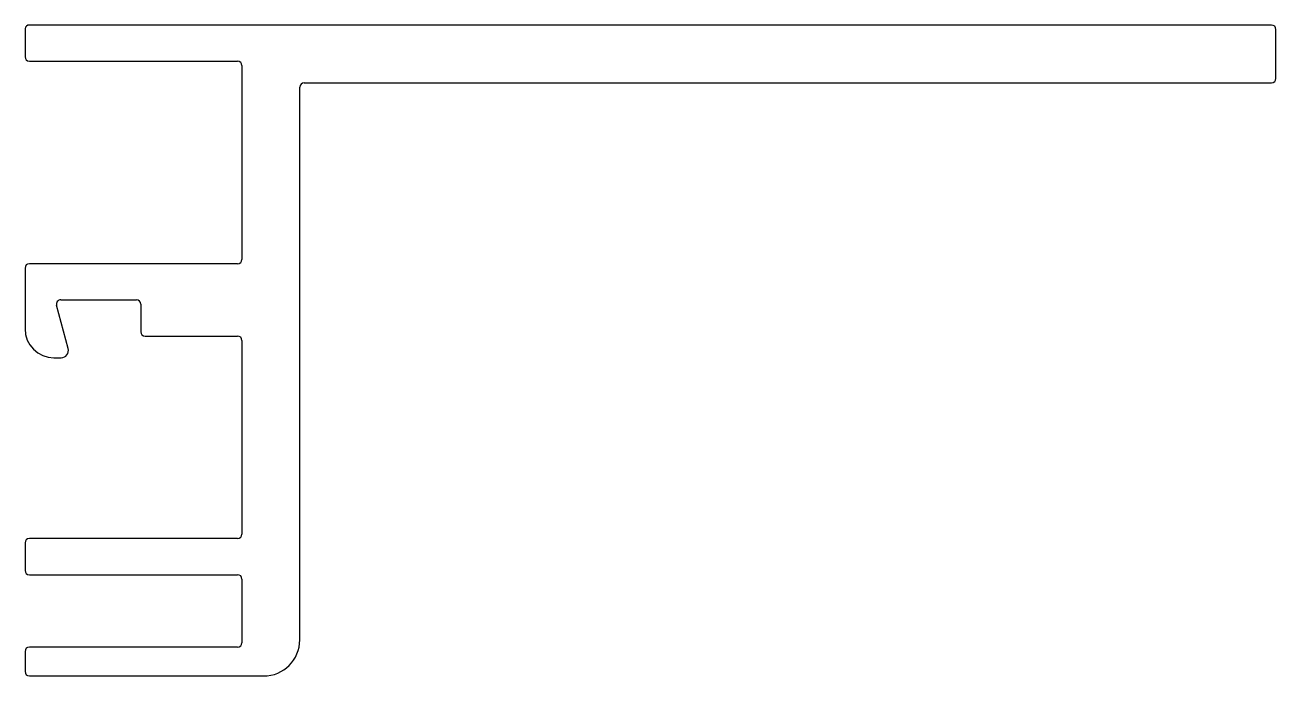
# Model space of a CAD drawing. Extents: x 642.1 to 728.6, y 2222.8 to 2267.8.
import ezdxf

# ---------------------------------------------------------------- set-up
doc = ezdxf.new("R2010")
doc.units = 0
doc.layers.get('0').update_dxf_attribs({"linetype": 'CONTINUOUS'})

msp = doc.modelspace()

# ---------------------------------------------------------------- linework, layer by layer
for p, q in [((642.08, 2267.503), (642.077, 2267.464)), ((642.077, 2267.464), (642.077, 2265.564)), ((728.277, 2267.764), (642.377, 2267.764)), ((728.577, 2264.064), (728.577, 2267.464)), ((642.377, 2265.264), (656.777, 2265.264)), ((657.077, 2264.964), (657.077, 2251.564)), ((661.377, 2263.764), (728.277, 2263.764)), ((661.077, 2225.264), (661.077, 2263.464)), ((642.077, 2250.964), (642.077, 2246.764)), ((656.777, 2251.264), (642.377, 2251.264)), ((645.06, 2245.394), (644.258, 2248.387)), ((644.548, 2248.764), (649.777, 2248.764)), ((650.077, 2248.464), (650.077, 2246.564)), ((650.377, 2246.264), (656.777, 2246.264)), ((657.077, 2245.964), (657.077, 2232.564)), ((644.077, 2244.764), (644.577, 2244.764)), ((642.077, 2231.964), (642.077, 2230.064)), ((656.777, 2232.264), (642.377, 2232.264)), ((642.377, 2229.764), (656.777, 2229.764)), ((657.077, 2229.464), (657.077, 2225.064)), ((642.077, 2224.464), (642.077, 2223.064)), ((656.777, 2224.764), (642.377, 2224.764)), ((642.377, 2222.764), (658.577, 2222.764))]:
    msp.add_line(p, q)
for centre, radius, start, end in [((642.377, 2267.464), 0.3, 90.00092, 172.51602), ((728.277, 2267.464), 0.3, 0.00233, 89.99767), ((642.377, 2265.564), 0.3, 180.00234, 270), ((656.777, 2264.964), 0.3, 0.00233, 90), ((661.377, 2263.464), 0.3, 90, 179.99766), ((728.277, 2264.064), 0.3, 270, 0), ((642.377, 2250.964), 0.3, 90, 179.99766), ((656.777, 2251.564), 0.3, 270, 359.99767), ((644.548, 2248.464), 0.3, 90.0079, 195.00184), ((649.777, 2248.464), 0.3, 0.00233, 90), ((644.077, 2246.764), 2, 180.00001, 270), ((650.377, 2246.564), 0.3, 180.00234, 270), ((656.777, 2245.964), 0.3, 0.00233, 90), ((644.577, 2245.264), 0.5, 269.99951, 14.99822), ((642.377, 2231.964), 0.3, 90, 179.99766), ((656.777, 2232.564), 0.3, 270, 359.99767), ((642.377, 2230.064), 0.3, 180.00234, 270), ((656.777, 2229.464), 0.3, 0.00233, 90), ((656.777, 2225.064), 0.3, 270, 359.99767), ((658.577, 2225.264), 2.5, 270, 0), ((642.377, 2224.464), 0.3, 90, 179.99766), ((642.377, 2223.064), 0.3, 180.00234, 270)]:
    msp.add_arc(centre, radius, start, end)

doc.saveas('drawing.dxf')
